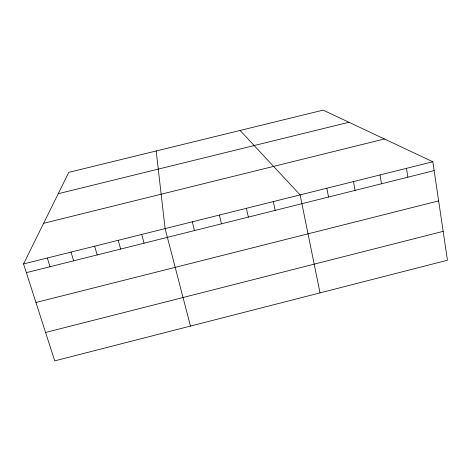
<?xml version="1.0" encoding="UTF-8"?>
<svg xmlns="http://www.w3.org/2000/svg" width="471" height="471" viewBox="0 0 471 471"><rect width="100%" height="100%" fill="white"/><g stroke="black" fill="none" stroke-linecap="round" stroke-linejoin="round"><path stroke-width="0.71" d="M23.55 263.943L68.778 172.357L323.147 110.137L432.831 161.765L447.45 260.228L54.73 360.863L23.55 263.943L432.831 161.765M45.593 332.467L443.164 231.355M35.949 302.482L438.642 200.893M26.352 272.65L434.144 170.602M43.626 223.289L384.413 138.974M58.233 193.705L348.911 122.266M240.11 130.449L300.115 194.9L320.015 292.885M47.318 258.008L50.032 266.721M71.015 252.091L73.641 260.816M94.642 246.192L97.179 254.923M118.203 240.31L120.653 249.053M141.689 234.446L144.049 243.195M190.467 326.079L165.109 228.6L156.189 150.979M192.292 221.817L194.47 230.578M219.386 215.053L221.464 223.819M246.386 208.312L248.37 217.09M273.298 201.594L275.182 210.378M326.839 188.223L328.528 197.031M353.474 181.576L355.069 190.39M380.015 174.947L381.516 183.772M406.467 168.347L407.874 177.173"/></g></svg>
